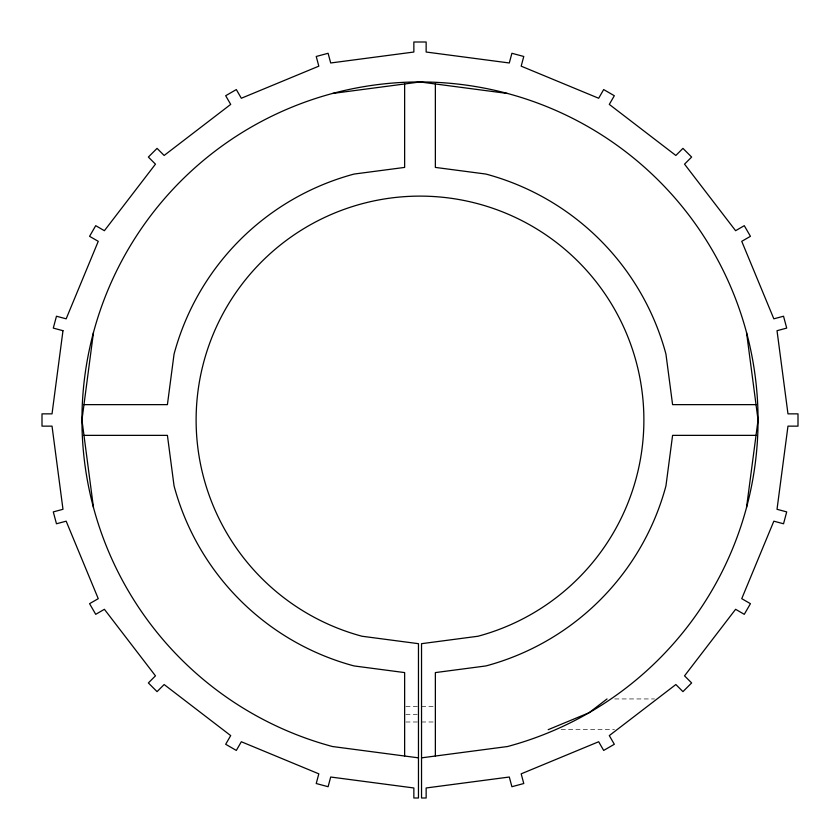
<?xml version="1.0" encoding="UTF-8"?>
<svg xmlns="http://www.w3.org/2000/svg" width="840" height="840" viewBox="0 0 840 840"><rect width="100%" height="100%" fill="white"/><g stroke="black" fill="none" stroke-linecap="round" stroke-linejoin="round"><path stroke-width="0.63" stroke-dasharray="4.2 3.15" d="M614.733 698.943L654.518 698.943M405.888 706.629L418.467 706.629M421.533 706.629L434.112 706.629M405.888 714.304L417.207 714.304M405.888 721.99L418.467 721.99M421.533 721.99L434.112 721.99M561.183 729.677L614.428 729.677"/><path stroke-width="1.26" d="M93.471 332.504L81.953 420L93.471 507.497M746.529 507.497L758.048 420L746.529 332.504M607.037 698.943L589.029 712.761L548.184 729.677M332.504 93.471L420 81.953L507.497 93.471M421.533 757.848L507.497 746.529A338.048 338.048 0 0 0 696.917 226.107A338.048 338.048 0 0 0 143.084 226.107A338.048 338.048 0 0 0 332.504 746.529L418.467 757.848M83.979 404.639L167.412 404.639L174.059 354.102A254.615 254.615 0 0 1 354.102 174.059L404.639 167.412L404.639 83.979M756.021 404.639L672.588 404.639L665.942 354.102A254.615 254.615 0 0 0 485.898 174.059L435.362 167.412L435.362 83.979M83.979 435.362L167.412 435.362L174.059 485.898A254.615 254.615 0 0 0 354.102 665.942L404.639 672.588L404.639 756.021M756.021 435.362L672.588 435.362L665.942 485.898A254.615 254.615 0 0 1 485.898 665.942L435.362 672.588L435.362 756.021M62.979 330.697L52.027 413.858L42 413.858L42 426.143L52.027 426.143L62.979 509.303L53.288 511.896L56.469 523.772L66.16 521.178L98.259 598.668L89.565 603.676L95.718 614.324L104.402 609.304L155.463 675.853L148.365 682.941L157.059 691.635L164.147 684.537L230.696 735.599L225.677 744.282L236.323 750.435L241.332 741.741L318.822 773.84L316.229 783.531L328.104 786.712L330.697 777.021L413.858 787.973L413.858 798L418.467 798L418.467 643.682L362.05 636.248A223.881 223.881 0 0 1 236.607 291.585A223.881 223.881 0 0 1 603.393 291.585A223.881 223.881 0 0 1 477.95 636.248L421.533 643.682L421.533 798L426.143 798L426.143 787.973L509.303 777.021L511.896 786.712L523.772 783.531L521.178 773.84L598.668 741.741L603.676 750.435L614.324 744.282L609.304 735.599L675.853 684.537L682.941 691.635L691.635 682.941L684.537 675.853L735.599 609.304L744.282 614.324L750.435 603.676L741.741 598.668L773.84 521.178L783.531 523.772L786.712 511.896L777.021 509.303L787.973 426.143L798 426.143L798 413.858L787.973 413.858L777.021 330.697L786.712 328.104L783.531 316.229L773.84 318.822L741.741 241.332L750.435 236.323L744.282 225.677L735.599 230.696L684.537 164.147L691.635 157.059L682.941 148.365L675.853 155.463L609.304 104.402L614.324 95.718L603.676 89.565L598.668 98.259L521.178 66.16L523.772 56.469L511.896 53.288L509.303 62.979L426.143 52.027L426.143 42L413.858 42L413.858 52.027L330.697 62.979L328.104 53.288L316.229 56.469L318.822 66.16L241.332 98.259L236.323 89.565L225.677 95.718L230.696 104.402L164.147 155.463L157.059 148.365L148.365 157.059L155.463 164.147L104.402 230.696L95.718 225.677L89.565 236.323L98.259 241.332L66.16 318.822L56.469 316.229L53.288 328.104L62.979 330.697"/></g></svg>
